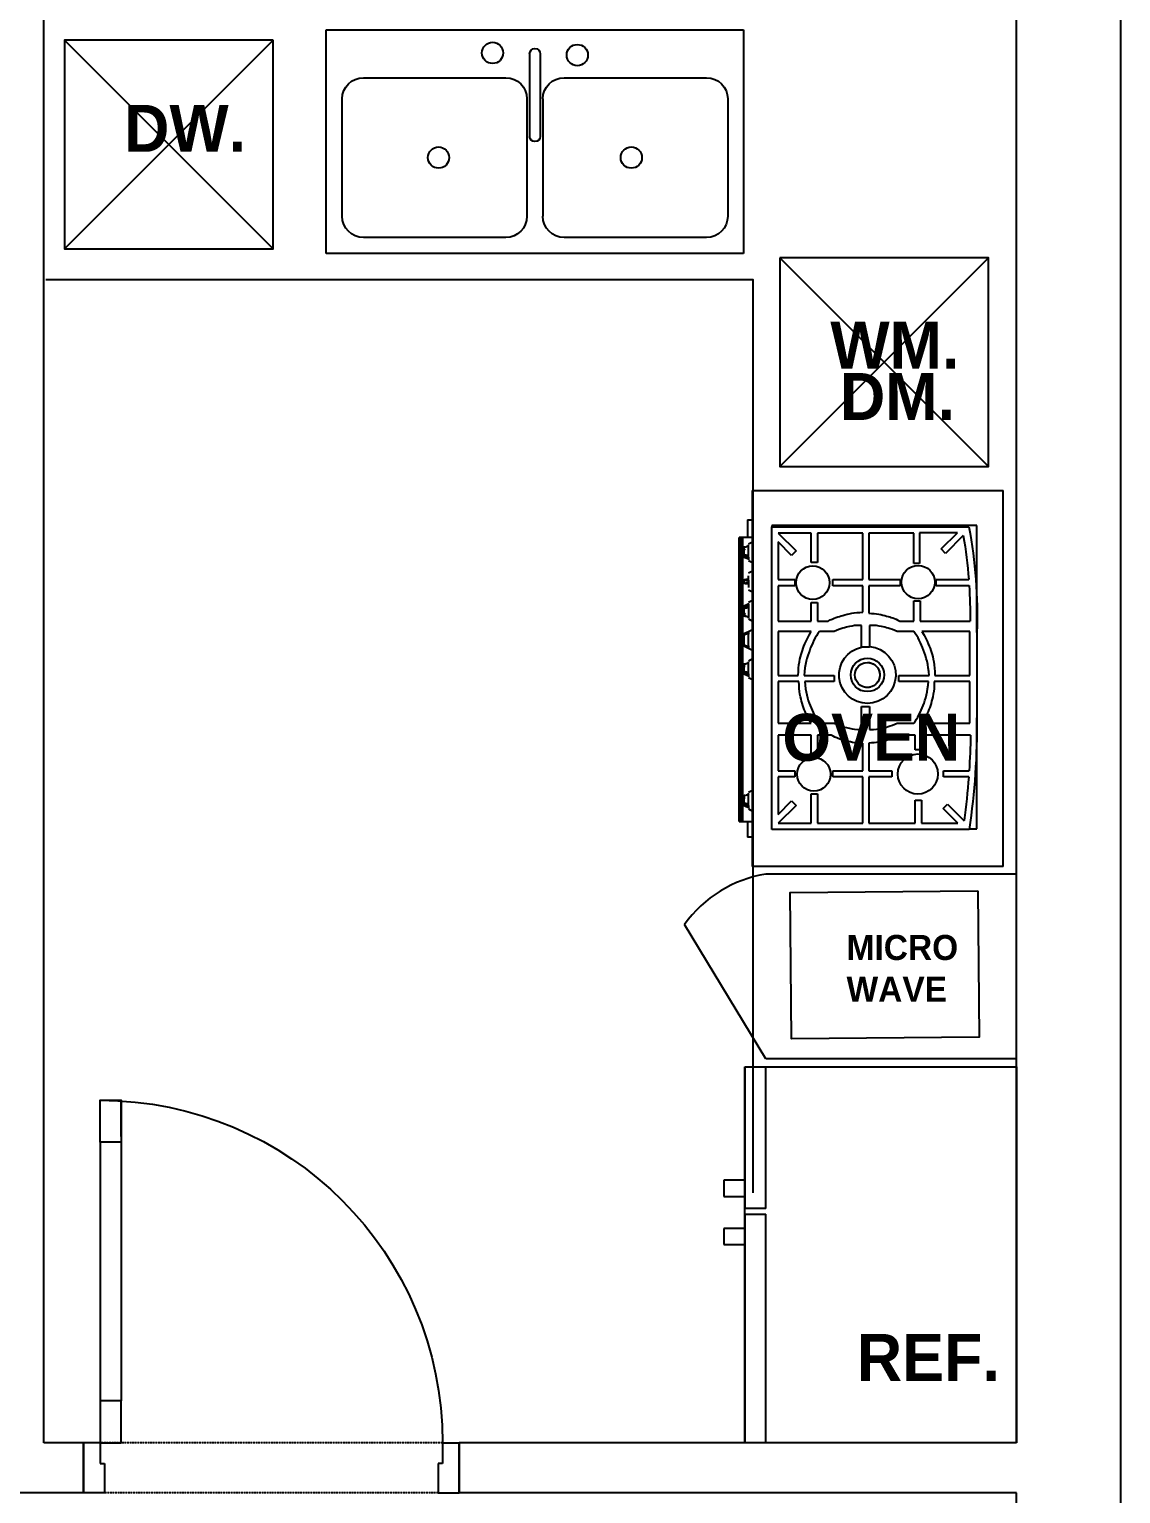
# Model space of a CAD drawing. Extents: x -678889171 to 586587, y -792238163 to 335485.
# Drawn here: x 75875 to 78490, y 69800 to 73307 of the extents above; entities that cross this region are included whole.
import ezdxf

# ---------------------------------------------------------------- set-up
doc = ezdxf.new("R2010")
doc.units = 0
doc.header["$MEASUREMENT"] = 0
doc.linetypes.add('XR-A-TYP38$0$XR-A-4TH-OLD DESIGN$0$XR-A-TYP-2-3-4-6-7-8-9-10$0$HIDDEN', pattern=[0.375, 0.25, -0.125])
doc.layers.get('0').update_dxf_attribs({"color": 8})
for name, color, linetype in [('XR-A-9TH-FLOOR$0$A-WALL', 252, 'Continuous'), ('XR-A-TYP38$0$XR-A-4TH-OLD DESIGN$0$A-ANNO-NOTE', 252, 'Continuous'), ('XR-A-TYP38$0$XR-A-4TH-OLD DESIGN$0$A-EQPM', 252, 'Continuous'), ('XR-A-TYP38$0$XR-A-4TH-OLD DESIGN$0$A-WALL', 252, 'Continuous'), ('XR-A-TYP38$0$XR-A-4TH-OLD DESIGN$0$I-EQPM', 252, 'Continuous'), ('XR-A-TYP38$0$XR-A-4TH-OLD DESIGN$0$XR-A-TYP-2-3-4-6-7-8-9-10$0$A-DOOR', 252, 'Continuous'), ('XR-A-TYP38$0$XR-A-4TH-OLD DESIGN$0$XR-A-TYP-2-3-4-6-7-8-9-10$0$A-FLOR-OVHD', 252, 'XR-A-TYP38$0$XR-A-4TH-OLD DESIGN$0$XR-A-TYP-2-3-4-6-7-8-9-10$0$HIDDEN')]:
    doc.layers.add(name, color=color, linetype=linetype)
doc.styles.add('XR-A-TYP38$0$XR-A-4TH-OLD DESIGN$0$TYPICAL TYPES$0$XREF_1BR$0$KZT', font='')
doc.styles.get('XR-A-TYP38$0$XR-A-4TH-OLD DESIGN$0$TYPICAL TYPES$0$XREF_1BR$0$KZT').set_extended_font_data('AvantGarde LT Medium', bold=True)

# ---------------------------------------------------------------- blocks, each defined once
blk = doc.blocks.new('XR-A-TYP38$0$XR-A-4TH-OLD DESIGN$0$A$C06567A49')
at = {"layer": 'XR-A-TYP38$0$XR-A-4TH-OLD DESIGN$0$A-EQPM'}
for p, q in [((600, 450), (0, 450)), ((0, -450), (0, 450)), ((600, -450), (600, 450)), ((600, -450), (600, 450)), ((62.7, 110.4), (62.7, 366.7)), ((62.7, 366.7), (554, 366.7)), ((554, 362.8), (81.8, 362.8)), ((554, 366.7), (554, 362.8)), ((554, -361.5), (554, 362.8)), ((612.5, 380), (600, 380)), ((612.5, 380), (612.5, 337.7)), ((95.3, 342.2), (137.8, 299.6)), ((148.4, 310.2), (109.5, 349.1)), ((109.5, 349.1), (200.1, 349.1)), ((200.1, 349.1), (200.1, 275.3)), ((213.8, 275.3), (213.8, 347.8)), ((213.8, 347.8), (321.4, 347.8)), ((321.4, 347.8), (321.4, 237.2)), ((335.7, 237.2), (335.7, 347.8)), ((335.7, 347.8), (444.8, 347.8)), ((444.8, 347.8), (444.8, 277.8)), ((459.8, 277.8), (459.8, 347.8)), ((459.8, 347.8), (538.4, 347.8)), ((538.4, 347.8), (495.9, 305.4)), ((506.6, 294.8), (539, 327.2)), ((539, 327.2), (539, 237.2)), ((600, 337.7), (624.5, 337.7)), ((600, 326.7), (610, 321.8)), ((610, 288.2), (610, 318.2)), ((624.5, 337.7), (628.1, 337.7)), ((624.5, 337.7), (624.5, -342.6)), ((628.1, 337.7), (632.1, 337.7)), ((628.1, -342.6), (628.1, 337.7)), ((632.1, -342.6), (632.1, 337.7)), ((632.1, -342.6), (632.1, 337.7)), ((632.1, -342.6), (632.1, 337.7)), ((137.8, 299.6), (148.4, 310.2)), ((495.9, 305.4), (506.6, 294.8)), ((610, 282.4), (600, 277.5)), ((610, 290.8), (610, 286)), ((610, 288.2), (610, 290.6)), ((610, 288.2), (610, 283.9)), ((619.7, 310.7), (618.5, 311.1)), ((620.2, 296.3), (620.2, 313.8)), ((620.2, 296.3), (620.2, 290.5)), ((620.9, 290.4), (620.9, 293.8)), ((622, 312.4), (622, 294.9)), ((622, 309.4), (622, 312.4)), ((622, 312.4), (622, 294.9)), ((622, 291.9), (622, 309.4)), ((622, 294.9), (622, 291.9)), ((200.1, 275.3), (213.8, 275.3)), ((444.8, 277.8), (459.8, 277.8)), ((600, 256.7), (610, 251.8)), ((610, 232.1), (610, 246.1)), ((81.2, 222.2), (160.3, 222.2)), ((160.3, 237.2), (82.3, 237.2)), ((160.3, 222.2), (160.3, 237.2)), ((321.4, 237.2), (246.4, 237.2)), ((246.4, 237.2), (246.4, 222.2)), ((246.4, 222.2), (321.4, 222.2)), ((321.4, 222.2), (321.4, 156)), ((408.1, 237.2), (335.7, 237.2)), ((335.7, 158.5), (335.7, 222.2)), ((335.7, 222.2), (408.1, 222.2)), ((408.1, 222.2), (408.1, 237.2)), ((539, 237.2), (499, 237.2)), ((499, 237.2), (499, 222.2)), ((499, 222.2), (539, 222.2)), ((539, 222.2), (539, 137.2)), ((610, 212.4), (600, 207.5)), ((610, 235.5), (610, 228.7)), ((610, 235.3), (610, 232.1)), ((610, 235.2), (610, 229)), ((610, 232.1), (610, 218.2)), ((610, 229), (610, 232.1)), ((620.9, 229.7), (620.9, 234.5)), ((620.9, 234.5), (620.9, 229.7)), ((622, 234.2), (622, 230)), ((622, 230), (622, 234.2)), ((213.8, 185.9), (198.8, 185.9)), ((198.8, 185.9), (198.8, 137.2)), ((213.8, 137.2), (213.8, 185.9)), ((459.8, 182.2), (444.8, 182.2)), ((444.8, 182.2), (444.8, 137.2)), ((459.8, 137.2), (459.8, 182.2)), ((600, 186.7), (610, 181.8)), ((610, 176), (610, 180.3)), ((610, 178.2), (610, 173.5)), ((610, 176), (610, 170.9)), ((610, 176), (610, 173.6)), ((610, 142.4), (600, 137.5)), ((610, 169.7), (610, 146.1)), ((620.2, 173.8), (620.2, 168)), ((620.2, 150.5), (620.2, 168)), ((620.9, 170.4), (620.9, 173.8)), ((622, 172.4), (622, 169.4)), ((622, 154.9), (622, 172.4)), ((622, 169.4), (622, 151.9)), ((622, 169.4), (622, 151.9)), ((622, 151.9), (622, 154.9)), ((62.7, 110.4), (62.7, -94.6)), ((198.8, 137.2), (79.1, 137.2)), ((79.7, 112.2), (194.2, 112.2)), ((79.7, 7.2), (79.7, 112.2)), ((247.6, 137.2), (213.8, 137.2)), ((213.8, 112.2), (253.8, 112.2)), ((319.8, 127.2), (319.8, 74.6)), ((338.9, 74.6), (338.9, 127.2)), ((404.9, 112.2), (439.9, 112.2)), ((444.8, 137.2), (419, 137.2)), ((459.6, 112.2), (539, 112.2)), ((534, 137.2), (459.8, 137.2)), ((539, 137.2), (534, 137.2)), ((539, 112.2), (539, 7.2)), ((600, 116.7), (610, 111.8)), ((610, 111.8), (620.9, 106.5)), ((610, 110.3), (610, 111.8)), ((610, 72.4), (610, 111.8)), ((610, 111.5), (610, 111.5)), ((610, 109.4), (610, 106.1)), ((620.9, 106.3), (620.9, 106.3)), ((319.8, 74.6), (338.9, 74.6)), ((610, 72.4), (600, 67.5)), ((610, 78.2), (610, 74.8)), ((620.9, 77.8), (610, 72.4)), ((610, 72.4), (610, 73.9)), ((610, 72.7), (610, 72.7)), ((620.2, 79.8), (620.2, 104.5)), ((620.2, 79.8), (622, 79.8)), ((620.9, 78), (620.9, 78)), ((621.5, 104.5), (622, 104.5)), ((622, 79.8), (621.5, 79.8)), ((622, 104.5), (622, 79.8)), ((622, 79.8), (622, 104.5)), ((622, 104.5), (622, 104.5)), ((622, 104.5), (622, 79.8)), ((622, 79.8), (622, 79.8)), ((600, 46.7), (610, 41.8)), ((610, 8.2), (610, 38.2)), ((163.2, 7.2), (79.7, 7.2)), ((249.8, 7.2), (177.1, 7.2)), ((249.8, -7.2), (249.8, 7.2)), ((476.7, 7.2), (404.9, 7.2)), ((404.9, 7.2), (404.9, -7.2)), ((539, 7.2), (490.5, 7.2)), ((610, 2.4), (600, -2.5)), ((610, 10.8), (610, 6)), ((610, 8.2), (610, 10.6)), ((610, 8.2), (610, 3.9)), ((619.7, 30.7), (618.5, 31.1)), ((620.2, 16.3), (620.2, 33.8)), ((620.2, 16.3), (620.2, 10.5)), ((620.9, 10.4), (620.9, 13.8)), ((622, 32.4), (622, 14.9)), ((622, 29.4), (622, 32.4)), ((622, 32.4), (622, 14.9)), ((622, 11.9), (622, 29.4)), ((622, 14.9), (622, 11.9)), ((79.7, -107.2), (79.7, -7.2)), ((79.7, -7.2), (164.7, -7.2)), ((178.8, -7.2), (249.8, -7.2)), ((404.9, -7.2), (474.9, -7.2)), ((489, -7.2), (539, -7.2)), ((539, -7.2), (539, -107.2)), ((338.9, -67.2), (319.8, -67.2)), ((319.8, -67.2), (319.8, -122.2)), ((338.9, -122.2), (338.9, -67.2)), ((62.7, -360), (62.7, -94.6)), ((77.9, -135.9), (195.6, -135.9)), ((194.2, -107.2), (79.7, -107.2)), ((195.6, -135.9), (195.6, -170.9)), ((210.6, -170.9), (210.6, -135.9)), ((210.6, -135.9), (247.6, -135.9)), ((253.8, -107.2), (213.8, -107.2)), ((439.9, -107.2), (404.9, -107.2)), ((411.7, -135.9), (444.8, -135.9)), ((444.8, -135.9), (444.8, -180.9)), ((539, -107.2), (459.6, -107.2)), ((459.8, -180.9), (459.8, -135.9)), ((459.8, -135.9), (534, -135.9)), ((534, -135.9), (539, -135.9)), ((539, -135.9), (539, -220.9)), ((195.6, -170.9), (210.6, -170.9)), ((321.4, -154.7), (321.4, -220.9)), ((335.7, -220.9), (335.7, -155.2)), ((444.8, -180.9), (459.8, -180.9)), ((142.6, -220.9), (81.3, -220.9)), ((82.3, -235.9), (142.6, -235.9)), ((142.6, -235.9), (142.6, -220.9)), ((321.4, -220.9), (266.4, -220.9)), ((266.4, -220.9), (266.4, -235.9)), ((266.4, -235.9), (321.4, -235.9)), ((321.4, -235.9), (321.4, -346.5)), ((408.1, -220.9), (335.7, -220.9)), ((335.7, -235.9), (408.1, -235.9)), ((335.7, -346.5), (335.7, -235.9)), ((408.1, -235.9), (408.1, -220.9)), ((539, -220.9), (499, -220.9)), ((499, -220.9), (499, -235.9)), ((499, -235.9), (539, -235.9)), ((539, -235.9), (539, -325.8)), ((459.8, -276.5), (444.8, -276.5)), ((444.8, -276.5), (444.8, -346.5)), ((459.8, -346.5), (459.8, -276.5)), ((600, -268.3), (610, -273.2)), ((610, -306.8), (610, -276.8)), ((132.7, -301.1), (93.2, -340.6)), ((108.5, -346.5), (143.3, -311.7)), ((143.3, -311.7), (132.7, -301.1)), ((210.6, -291.5), (195.6, -291.5)), ((195.6, -291.5), (195.6, -346.5)), ((210.6, -346.5), (210.6, -291.5)), ((506.6, -293.4), (495.9, -304)), ((495.9, -304), (538.4, -346.5)), ((539, -325.8), (506.6, -293.4)), ((610, -312.6), (600, -317.5)), ((610, -304.2), (610, -309)), ((610, -306.8), (610, -304.4)), ((610, -306.8), (610, -311.1)), ((619.7, -284.3), (618.5, -283.9)), ((620.2, -298.7), (620.2, -281.2)), ((620.2, -298.7), (620.2, -304.5)), ((620.9, -304.6), (620.9, -301.2)), ((622, -282.6), (622, -300.1)), ((622, -285.6), (622, -282.6)), ((622, -282.6), (622, -300.1)), ((622, -303.1), (622, -285.6)), ((622, -300.1), (622, -303.1)), ((195.6, -346.5), (108.5, -346.5)), ((321.4, -346.5), (210.6, -346.5)), ((444.8, -346.5), (335.7, -346.5)), ((538.4, -346.5), (459.8, -346.5)), ((624.5, -342.6), (600, -342.6)), ((612.5, -342.6), (612.5, -380)), ((628.1, -342.6), (624.5, -342.6)), ((632.1, -342.6), (628.1, -342.6)), ((81.2, -360), (62.7, -360)), ((81, -361.5), (554, -361.5)), ((600, -380), (612.5, -380)), ((0, -450), (600, -450))]:
    blk.add_line(p, q, dxfattribs=at)
for points in [[(610, 318.2), (611.2, 317.7), (612.4, 317.3)], [(620.2, 313.8), (619, 314.2), (617.9, 314.7), (616.8, 315.1), (615.7, 315.6), (614.5, 316.1), (613.4, 316.5), (612.3, 317), (611.1, 317.4), (610, 317.9)], [(610, 293.4), (611.1, 293.7), (612.3, 294.1), (613.4, 294.4), (614.5, 294.7), (615.7, 295), (616.8, 295.3), (617.9, 295.6), (619, 296), (620.2, 296.3)], [(620.9, 293.8), (619.7, 293.5), (618.5, 293.2), (617.3, 292.8), (616, 292.5), (614.8, 292.1), (613.6, 291.8), (612.4, 291.5), (611.2, 291.1), (610, 290.8)], [(610, 286), (611.2, 286.5), (612.4, 287), (613.6, 287.5), (614.8, 288), (616, 288.5), (617.3, 288.9), (618.5, 289.4), (619.7, 289.9), (620.9, 290.4)], [(614.5, 288.2), (613.4, 287.7), (612.3, 287.3), (611.1, 286.8), (610, 286.4)], [(620.2, 290.5), (619, 290), (617.9, 289.6), (616.8, 289.1), (615.7, 288.6)], [(617.9, 308.6), (619, 308.3), (620.2, 308)], [(618.5, 314.8), (619.7, 314.3), (620.9, 313.8)], [(610, 237.1), (611.1, 237), (612.3, 236.9), (613.4, 236.8), (614.5, 236.7), (615.7, 236.6), (616.8, 236.5), (617.9, 236.4), (619, 236.3), (620.2, 236.2)], [(620.2, 236.2), (619, 236.3), (617.9, 236.4), (616.8, 236.5), (615.7, 236.6), (614.5, 236.7), (613.4, 236.8), (612.3, 236.9), (611.1, 237), (610, 237.1)], [(617.3, 234.9), (616, 235), (614.8, 235.1), (613.6, 235.2), (612.4, 235.3), (611.2, 235.4), (610, 235.5)], [(610, 235.5), (611.2, 235.4), (612.4, 235.3), (613.6, 235.2), (614.8, 235.1), (616, 235)], [(610, 228.7), (611.2, 228.8), (612.4, 229), (613.6, 229.1), (614.8, 229.2), (616, 229.3), (617.3, 229.4)], [(616, 229.3), (614.8, 229.2), (613.6, 229.1), (612.4, 229), (611.2, 228.8), (610, 228.7)], [(620.2, 228), (619, 227.9), (617.9, 227.8), (616.8, 227.7), (615.7, 227.6), (614.5, 227.5), (613.4, 227.4), (612.3, 227.3), (611.1, 227.2), (610, 227.1)], [(610, 227.1), (611.1, 227.2), (612.3, 227.3), (613.4, 227.4), (614.5, 227.5), (615.7, 227.6), (616.8, 227.7), (617.9, 227.8), (619, 227.9), (620.2, 228)], [(620.9, 234.5), (619.7, 234.6), (618.5, 234.8)], [(618.5, 234.8), (619.7, 234.6), (620.9, 234.5)], [(618.5, 229.5), (619.7, 229.6), (620.9, 229.7)], [(620.9, 229.7), (619.7, 229.6), (618.5, 229.5)], [(620.9, 173.8), (619.7, 174.3), (618.5, 174.8), (617.3, 175.3), (616, 175.8), (614.8, 176.3), (613.6, 176.8), (612.4, 177.3), (611.2, 177.7), (610, 178.2)], [(610, 177.9), (611.1, 177.4), (612.3, 177), (613.4, 176.5), (614.5, 176.1)], [(615.7, 175.6), (616.8, 175.1), (617.9, 174.7), (619, 174.2), (620.2, 173.8)], [(610, 173.5), (611.2, 173.1), (612.4, 172.8), (613.6, 172.4), (614.8, 172.1), (616, 171.8), (617.3, 171.4), (618.5, 171.1), (619.7, 170.7), (620.9, 170.4)], [(620.2, 168), (619, 168.3), (617.9, 168.6), (616.8, 168.9), (615.7, 169.2), (614.5, 169.5), (613.4, 169.9), (612.3, 170.2), (611.1, 170.5), (610, 170.8)], [(610, 146.4), (611.1, 146.8), (612.3, 147.3), (613.4, 147.7), (614.5, 148.2), (615.7, 148.6), (616.8, 149.1), (617.9, 149.6), (619, 150), (620.2, 150.5)], [(612.4, 147), (611.2, 146.5), (610, 146)], [(617.3, 152.8), (618.5, 153.2), (619.7, 153.5)], [(620.9, 150.4), (619.7, 149.9), (618.5, 149.4), (617.3, 148.9)], [(620.2, 156.3), (619, 156), (617.9, 155.6)], [(620.9, 106.3), (619.7, 106.8), (618.5, 107.4), (617.3, 108), (616, 108.6), (614.8, 109.2), (613.6, 109.8), (612.4, 110.4), (611.2, 110.9), (610, 111.5)], [(610, 111.5), (611.2, 110.9), (612.4, 110.4), (613.6, 109.8), (614.8, 109.2), (616, 108.6), (617.3, 108), (618.5, 107.4), (619.7, 106.8), (620.9, 106.3)], [(620.2, 104.5), (619, 105), (617.9, 105.6), (616.8, 106.1), (615.7, 106.7), (614.5, 107.2), (613.4, 107.8), (612.3, 108.3), (611.1, 108.9), (610, 109.4)], [(610, 74.8), (611.1, 75.4), (612.3, 75.9), (613.4, 76.5), (614.5, 77), (615.7, 77.6), (616.8, 78.1), (617.9, 78.7), (619, 79.2), (620.2, 79.8)], [(610, 72.7), (611.2, 73.3), (612.4, 73.9), (613.6, 74.5), (614.8, 75.1), (616, 75.6), (617.3, 76.2), (618.5, 76.8), (619.7, 77.4), (620.9, 78)], [(620.9, 78), (619.7, 77.4), (618.5, 76.8), (617.3, 76.2), (616, 75.6), (614.8, 75.1), (613.6, 74.5), (612.4, 73.9), (611.2, 73.3), (610, 72.7)], [(610, 38.2), (611.2, 37.7), (612.4, 37.3)], [(620.2, 33.8), (619, 34.2), (617.9, 34.7), (616.8, 35.1), (615.7, 35.6), (614.5, 36.1), (613.4, 36.5), (612.3, 37), (611.1, 37.4), (610, 37.9)], [(610, 13.4), (611.1, 13.7), (612.3, 14.1), (613.4, 14.4), (614.5, 14.7), (615.7, 15), (616.8, 15.3), (617.9, 15.6), (619, 16), (620.2, 16.3)], [(620.9, 13.8), (619.7, 13.5), (618.5, 13.2), (617.3, 12.8), (616, 12.5), (614.8, 12.1), (613.6, 11.8), (612.4, 11.5), (611.2, 11.1), (610, 10.8)], [(610, 6), (611.2, 6.5), (612.4, 7), (613.6, 7.5), (614.8, 8), (616, 8.5), (617.3, 8.9), (618.5, 9.4), (619.7, 9.9), (620.9, 10.4)], [(614.5, 8.2), (613.4, 7.7), (612.3, 7.3), (611.1, 6.8), (610, 6.4)], [(620.2, 10.5), (619, 10), (617.9, 9.6), (616.8, 9.1), (615.7, 8.6)], [(617.9, 28.6), (619, 28.3), (620.2, 28)], [(618.5, 34.8), (619.7, 34.3), (620.9, 33.8)], [(610, -276.8), (611.2, -277.3), (612.4, -277.7)], [(620.2, -281.2), (619, -280.8), (617.9, -280.3), (616.8, -279.9), (615.7, -279.4), (614.5, -278.9), (613.4, -278.5), (612.3, -278), (611.1, -277.6), (610, -277.1)], [(618.5, -280.2), (619.7, -280.7), (620.9, -281.2)], [(610, -301.6), (611.1, -301.3), (612.3, -300.9), (613.4, -300.6), (614.5, -300.3), (615.7, -300), (616.8, -299.7), (617.9, -299.4), (619, -299), (620.2, -298.7)], [(620.9, -301.2), (619.7, -301.5), (618.5, -301.8), (617.3, -302.2), (616, -302.5), (614.8, -302.9), (613.6, -303.2), (612.4, -303.5), (611.2, -303.9), (610, -304.2)], [(610, -309), (611.2, -308.5), (612.4, -308), (613.6, -307.5), (614.8, -307), (616, -306.5), (617.3, -306.1), (618.5, -305.6), (619.7, -305.1), (620.9, -304.6)], [(614.5, -306.8), (613.4, -307.3), (612.3, -307.7), (611.1, -308.2), (610, -308.6)], [(620.2, -304.5), (619, -305), (617.9, -305.4), (616.8, -305.9), (615.7, -306.4)], [(617.9, -286.4), (619, -286.7), (620.2, -287)]]:
    blk.add_lwpolyline(points, dxfattribs=at)
for centre, radius, start, end in [((1206.3, 150.8), 1144.3, 169.3191, 182.0225), ((1208.2, 150.8), 1129.3, 170.2421, 175.6085), ((203.4, 230.7), 40, 90, 270), ((203.4, 230.7), 40, 270, 90), ((455.8, 229.4), 40, 90, 270), ((455.8, 229.4), 40, 270, 90), ((1208.2, 150.8), 1129.3, 176.3714, 180.6865), ((620, 234.2), 2, 0, 85), ((620, 234.2), 2, 0, 85), ((620, 230), 2, 275, 0), ((620, 230), 2, 275, 0), ((325, 8.4), 68, 94.4068, 270), ((325, 8.4), 68, 270, 78.16), ((325, 8.4), 40, 90, 270), ((325, 8.4), 30, 90, 270), ((325, 8.4), 30, 90, 240), ((325, 8.4), 40, 270, 90), ((325, 8.4), 30, 270, 90), ((325, 8.4), 30, 45, 75), ((325, 8.4), 30, 255, 270), ((325, 8.4), 30, 270, 285), ((1811, -108.6), 1748.4, 179.541, 188.3157), ((1811, -108.6), 1733.4, 180.9009, 183.7131), ((204.1, -228.9), 48, 90, 270), ((204.1, -228.9), 48, 270, 90), ((453.3, -229.6), 40, 90, 270), ((453.3, -229.6), 40, 270, 90), ((1811, -108.6), 1733.4, 184.2101, 187.6899)]:
    blk.add_arc(centre, radius, start, end, dxfattribs=at)
for centre, ratio, start_param, end_param in [((620, 312.4), 0.707107, 3.141593, 4.625123), ((620, 294.9), 0.707107, 3.141593, 4.625123), ((620, 291.9), 0.707107, 1.658063, 3.141593), ((620, 294.9), 0.577597, 2.02838, 3.141593), ((620, 291.9), 0.816322, 2.02838, 3.141593), ((620, 309.4), 0.707107, 2.399828, 3.141593), ((620, 312.4), 0.816322, 3.141593, 3.698199), ((620, 309.4), 0.577597, 3.141593, 3.698199), ((620, 234.2), 0.168805, 3.141593, 4.254805), ((620, 234.2), 0.168805, 3.141593, 4.254805), ((620, 230), 0.168805, 2.02838, 3.141593), ((620, 230), 0.168805, 2.02838, 3.141593), ((620, 172.4), 0.707107, 3.141593, 4.625123), ((620, 169.4), 0.707107, 1.658063, 3.141593), ((620, 151.9), 0.707107, 1.658063, 3.141593), ((620, 172.4), 0.816322, 3.141593, 4.254805), ((620, 169.4), 0.577597, 3.141593, 4.254805), ((620, 154.9), 0.707107, 3.141593, 3.883358), ((620, 154.9), 0.577597, 2.584986, 3.141593), ((620, 151.9), 0.816322, 2.584986, 3.141593), ((620, 104.5), 0.98565, 3.141593, 4.254805), ((620, 104.5), 0.98565, 3.141593, 4.254805), ((620, 79.8), 0.98565, 2.02838, 3.141593), ((620, 79.8), 0.98565, 2.02838, 3.141593), ((620, 32.4), 0.707107, 3.141593, 4.625123), ((620, 14.9), 0.707107, 3.141593, 4.625123), ((620, 11.9), 0.707107, 1.658063, 3.141593), ((620, 14.9), 0.577597, 2.02838, 3.141593), ((620, 11.9), 0.816322, 2.02838, 3.141593), ((620, 29.4), 0.707107, 2.399828, 3.141593), ((620, 32.4), 0.816322, 3.141593, 3.698199), ((620, 29.4), 0.577597, 3.141593, 3.698199), ((620, -282.6), 0.707107, 3.141593, 4.625123), ((620, -300.1), 0.707107, 3.141593, 4.625123), ((620, -303.1), 0.707107, 1.658063, 3.141593), ((620, -300.1), 0.577597, 2.02838, 3.141593), ((620, -303.1), 0.816322, 2.02838, 3.141593), ((620, -285.6), 0.707107, 2.399828, 3.141593), ((620, -282.6), 0.816322, 3.141593, 3.698199), ((620, -285.6), 0.577597, 3.141593, 3.698199)]:
    blk.add_ellipse(centre, major_axis=(-2, 0), ratio=ratio, start_param=start_param, end_param=end_param, dxfattribs=at)
for points in [[(610, 317.9), (610, 318.3), (610, 318.7), (610, 318.5), (610, 318.2)], [(610, 290.8), (610, 291.3), (610, 291.8), (610, 292.2)], [(610, 285.7), (610, 285.7), (610, 285.8), (610, 286)], [(620.2, 313.8), (620.3, 314), (620.6, 314.2), (620.8, 314.3), (620.9, 314), (620.9, 313.8)], [(620.9, 293.8), (620.9, 294.1), (620.8, 294.7), (620.6, 295.6), (620.3, 296.1), (620.2, 296.3)], [(620.2, 290.5), (620.3, 290.3), (620.6, 290), (620.8, 290), (620.9, 290.2), (620.9, 290.4)], [(610, 235.5), (610, 236), (610, 236.4), (610, 236.7)], [(610, 227.5), (610, 227.8), (610, 228.2), (610, 228.7)], [(620.2, 236.2), (620.3, 236.2), (620.6, 236.1), (620.8, 235.4), (620.9, 234.8), (620.9, 234.5)], [(620.9, 234.5), (620.9, 234.8), (620.8, 235.4), (620.6, 236.1), (620.3, 236.2), (620.2, 236.2)], [(620.9, 229.7), (620.9, 229.4), (620.8, 228.8), (620.6, 228.2), (620.3, 228), (620.2, 228)], [(620.2, 228), (620.3, 228), (620.6, 228.2), (620.8, 228.8), (620.9, 229.4), (620.9, 229.7)], [(610, 178.2), (610, 178.4), (610, 178.5), (610, 178.5)], [(610, 172.1), (610, 172.5), (610, 173), (610, 173.5)], [(610, 146), (610, 145.8), (610, 145.5), (610, 146), (610, 146.4)], [(620.9, 173.8), (620.9, 174), (620.8, 174.3), (620.6, 174.2), (620.3, 174), (620.2, 173.8)], [(620.2, 168), (620.3, 168.2), (620.6, 168.7), (620.8, 169.6), (620.9, 170.2), (620.9, 170.4)], [(620.9, 150.4), (620.9, 150.2), (620.8, 150), (620.6, 150), (620.3, 150.3), (620.2, 150.5)], [(610, 111.5), (610, 111.4), (610, 110.8), (610, 109.9), (610, 109.4)], [(610, 109.4), (610, 110), (610, 110.9), (610, 111.4), (610, 111.5)], [(620.2, 104.5), (620.3, 104.8), (620.6, 105.3), (620.8, 106), (620.9, 106.2), (620.9, 106.3)], [(620.9, 106.3), (620.9, 106.2), (620.8, 106), (620.6, 105.3), (620.3, 104.8), (620.2, 104.5)], [(610, 74.8), (610, 74.3), (610, 73.4), (610, 72.9), (610, 72.7)], [(610, 72.7), (610, 72.9), (610, 73.4), (610, 74.3), (610, 74.8)], [(620.9, 78), (620.9, 78), (620.8, 78.3), (620.6, 78.9), (620.3, 79.5), (620.2, 79.8)], [(620.2, 79.8), (620.3, 79.5), (620.6, 78.9), (620.8, 78.3), (620.9, 78), (620.9, 78)], [(610, 37.9), (610, 38.3), (610, 38.7), (610, 38.5), (610, 38.2)], [(610, 10.8), (610, 11.3), (610, 11.8), (610, 12.2)], [(610, 5.7), (610, 5.7), (610, 5.8), (610, 6)], [(620.2, 33.8), (620.3, 34), (620.6, 34.2), (620.8, 34.3), (620.9, 34), (620.9, 33.8)], [(620.9, 13.8), (620.9, 14.1), (620.8, 14.7), (620.6, 15.6), (620.3, 16.1), (620.2, 16.3)], [(620.2, 10.5), (620.3, 10.3), (620.6, 10), (620.8, 10), (620.9, 10.2), (620.9, 10.4)], [(610, -277.1), (610, -276.7), (610, -276.3), (610, -276.5), (610, -276.8)], [(610, -304.2), (610, -303.7), (610, -303.2), (610, -302.8)], [(610, -309.3), (610, -309.3), (610, -309.2), (610, -309)], [(620.2, -281.2), (620.3, -281), (620.6, -280.8), (620.8, -280.7), (620.9, -281), (620.9, -281.2)], [(620.9, -301.2), (620.9, -300.9), (620.8, -300.3), (620.6, -299.4), (620.3, -298.9), (620.2, -298.7)], [(620.2, -304.5), (620.3, -304.7), (620.6, -305), (620.8, -305), (620.9, -304.8), (620.9, -304.6)]]:
    blk.add_open_spline(points, degree=3, dxfattribs=at)
for points, knots in [([(321.4, 156), (303.3, 156), (277.7, 149.2), (260.2, 144.5), (247.6, 137.2)], [0, 0, 0, 0, 0.0686135, 0.1333144, 0.1333144, 0.1333144, 0.1333144]), ([(419, 137.2), (404.7, 145.4), (385.1, 150.7), (356.2, 158.5), (335.7, 158.5)], [0, 0, 0, 0, 0.0647009, 0.1333144, 0.1333144, 0.1333144, 0.1333144]), ([(194.2, 112.2), (179.9, 87.6), (171.6, 64.6), (163.2, 33.4), (163.2, 7.2)], [0, 0, 0, 0, 0.0887487, 0.1751126, 0.1751126, 0.1751126, 0.1751126]), ([(177.1, 7.2), (179.4, 34.3), (187.5, 64.5), (204.1, 100.1), (213.8, 112.2)], [0, 0, 0, 0, 0.1018069, 0.1914993, 0.1914993, 0.1914993, 0.1914993]), ([(253.8, 112.2), (269.8, 119.7), (292.9, 125), (305.6, 127.2), (319.8, 127.2)], [0, 0, 0, 0, 0.0592694, 0.1149133, 0.1149133, 0.1149133, 0.1149133]), ([(338.9, 127.2), (353.2, 127.2), (365.9, 125), (389, 119.7), (404.9, 112.2)], [0, 0, 0, 0, 0.0556438, 0.1149133, 0.1149133, 0.1149133, 0.1149133]), ([(439.9, 112.2), (449.6, 100.1), (466.2, 64.5), (474.3, 34.3), (476.7, 7.2)], [0, 0, 0, 0, 0.0896924, 0.1914993, 0.1914993, 0.1914993, 0.1914993]), ([(490.5, 7.2), (490.5, 33.4), (482.1, 64.6), (473.8, 87.6), (459.6, 112.2)], [0, 0, 0, 0, 0.0863639, 0.1751126, 0.1751126, 0.1751126, 0.1751126]), ([(164.7, -7.2), (164.7, -32.2), (172.6, -61.9), (180.6, -83.7), (194.2, -107.2)], [0, 0, 0, 0, 0.0863639, 0.1751126, 0.1751126, 0.1751126, 0.1751126]), ([(213.8, -107.2), (204.6, -95.7), (188.8, -61.8), (181.1, -33), (178.8, -7.2)], [0, 0, 0, 0, 0.0896924, 0.1914993, 0.1914993, 0.1914993, 0.1914993]), ([(474.9, -7.2), (472.7, -33), (464.9, -61.8), (449.1, -95.7), (439.9, -107.2)], [0, 0, 0, 0, 0.1018069, 0.1914993, 0.1914993, 0.1914993, 0.1914993]), ([(459.6, -107.2), (473.1, -83.7), (481.1, -61.9), (489, -32.2), (489, -7.2)], [0, 0, 0, 0, 0.0887487, 0.1751126, 0.1751126, 0.1751126, 0.1751126]), ([(247.6, -135.9), (260.2, -143.2), (277.7, -147.8), (303.3, -154.7), (321.4, -154.7)], [0, 0, 0, 0, 0.0647009, 0.1333144, 0.1333144, 0.1333144, 0.1333144]), ([(319.8, -122.2), (305.6, -122.2), (292.9, -120), (269.8, -114.7), (253.8, -107.2)], [0, 0, 0, 0, 0.0556438, 0.1149133, 0.1149133, 0.1149133, 0.1149133]), ([(335.7, -155.2), (354.4, -155.2), (380.8, -148.2), (398.7, -143.4), (411.7, -135.9)], [0, 0, 0, 0, 0.0686135, 0.1333144, 0.1333144, 0.1333144, 0.1333144]), ([(404.9, -107.2), (389, -114.7), (365.9, -120), (353.2, -122.2), (338.9, -122.2)], [0, 0, 0, 0, 0.0592694, 0.1149133, 0.1149133, 0.1149133, 0.1149133])]:
    blk.add_open_spline(points, degree=3, knots=knots, dxfattribs=at)
blk = doc.blocks.new('XR-A-TYP38$0$XR-A-4TH-OLD DESIGN$0$A$C30F165C2')
at = {"layer": 'XR-A-TYP38$0$XR-A-4TH-OLD DESIGN$0$A-EQPM'}
for p, q in [((0, 0), (900, 0)), ((0, -650.8), (0, 0)), ((900, 0), (900, -650.8)), ((339, -600), (0, -600)), ((0, -650.8), (0, -600)), ((339, -600), (339, -650.8)), ((900, -600), (353, -600)), ((353, -650.8), (353, -600)), ((900, -600), (900, -650.8)), ((900, -650.8), (0, -650.8)), ((0, -650.8), (339, -650.8)), ((310.1, -650.8), (271.6, -650.8)), ((271.6, -650.8), (271.6, -701)), ((310.1, -701), (310.1, -650.8)), ((353, -650.8), (900, -650.8)), ((425.4, -650.8), (386.9, -650.8)), ((386.9, -650.8), (386.9, -701)), ((425.4, -701), (425.4, -650.8)), ((271.6, -701), (310.1, -701)), ((386.9, -701), (425.4, -701))]:
    blk.add_line(p, q, dxfattribs=at)
blk = doc.blocks.new('XR-A-TYP38$0$XR-A-4TH-OLD DESIGN$0$A$C3A2B5138')
at = {"layer": 'XR-A-TYP38$0$XR-A-4TH-OLD DESIGN$0$A-EQPM'}
for p, q in [((0, 500), (-535, 500)), ((-535, 500), (-535, -500)), ((0, 500), (-535, 500)), ((-535, 500), (-535, -500)), ((0, -500), (0, 500)), ((0, -500), (0, 500)), ((-165.1, 461.9), (-446.1, 461.9)), ((-496.9, 411.1), (-496.9, 69.8)), ((-114.3, 69.8), (-114.3, 411.1)), ((-165.1, 19), (-446.1, 19)), ((-57.2, 12.7), (-254.8, 12.7)), ((-165.1, -19.1), (-446.1, -19.1)), ((-57.2, -12.7), (-254.8, -12.7)), ((-496.9, -69.9), (-496.9, -411.1)), ((-114.3, -411.1), (-114.3, -69.9)), ((-446.1, -461.9), (-165.1, -461.9)), ((-535, -500), (0, -500)), ((-535, -500), (0, -500))]:
    blk.add_line(p, q, dxfattribs=at)
for centre, radius, start, end in [((-446.1, 411.1), 50.8, 90, 180), ((-165.1, 411.1), 50.8, 0, 90), ((-305.6, 230.9), 25.4, 90, 270), ((-305.6, 230.9), 25.4, 270, 90), ((-60.2, 101.6), 25.4, 90, 270), ((-60.2, 101.6), 25.4, 270, 90), ((-446.1, 69.8), 50.8, 180, 270), ((-165.1, 69.8), 50.8, 270, 0), ((-254.8, 0), 12.7, 90, 270), ((-57.2, 0), 12.7, 270, 90), ((-446.1, -69.9), 50.8, 90, 180), ((-165.1, -69.9), 50.8, 0, 90), ((-55, -101.6), 25.4, 90, 270), ((-55, -101.6), 25.4, 270, 90), ((-305.6, -231), 25.4, 90, 270), ((-305.6, -231), 25.4, 270, 90), ((-446.1, -411.1), 50.8, 180, 270), ((-165.1, -411.1), 50.8, 270, 0)]:
    blk.add_arc(centre, radius, start, end, dxfattribs=at)
blk = doc.blocks.new('XR-A-TYP38$0$XR-A-4TH-OLD DESIGN$0$A$C519C6AFF')
at = {"layer": 'XR-A-TYP38$0$XR-A-4TH-OLD DESIGN$0$A-EQPM'}
blk.add_lwpolyline([(250, -250), (-250, -250), (-250, 250), (250, 250)], close=True, dxfattribs=at)
for points in [[(250, -250), (-250, 250)], [(250, 250), (-250, -250)]]:
    blk.add_lwpolyline(points, dxfattribs=at)
blk = doc.blocks.new('XR-A-TYP38$0$XR-A-4TH-OLD DESIGN$0$k1')
at = {"layer": 'XR-A-TYP38$0$XR-A-4TH-OLD DESIGN$0$A-EQPM'}
for p, q in [((81041.4, 57760.5), (80441.4, 57760.5, 0)), ((81041.4, 57318.4, 0), (80441.4, 57318.4))]:
    blk.add_line(p, q, dxfattribs=at)
at = {"layer": 'XR-A-TYP38$0$XR-A-4TH-OLD DESIGN$0$A-EQPM', "elevation": 0}
blk.add_lwpolyline([(80949.4, 57720.1), (80952.6, 57370.2), (80502.7, 57366), (80499.4, 57716)], close=True, dxfattribs=at)
at = {"layer": 'XR-A-TYP38$0$XR-A-4TH-OLD DESIGN$0$A-EQPM'}
blk.add_lwpolyline([(80441.4, 57318.4), (80246.4, 57640.1)], dxfattribs=at)
blk.add_arc((80488.4, 57466.2, 0), 298, 99.0815, 144.3, dxfattribs=at)
at = {"layer": 'XR-A-TYP38$0$XR-A-4TH-OLD DESIGN$0$A-EQPM', "xscale": -1}
for name, p, rotation in [('XR-A-TYP38$0$XR-A-4TH-OLD DESIGN$0$A$C3A2B5138', (79888, 59782.1), 270), ('XR-A-TYP38$0$XR-A-4TH-OLD DESIGN$0$A$C519C6AFF', (79011, 59507.8, 0), 179.9931339484459), ('XR-A-TYP38$0$XR-A-4TH-OLD DESIGN$0$A$C519C6AFF', (80724.5, 58986.5, 0), 270), ('XR-A-TYP38$0$XR-A-4TH-OLD DESIGN$0$A$C06567A49', (81009.5, 58229, 0), 359.9993272069886)]:
    blk.add_blockref(name, p, dxfattribs=dict(at, rotation=rotation))
at = {"layer": 'XR-A-TYP38$0$XR-A-4TH-OLD DESIGN$0$I-EQPM', "rotation": 270}
blk.add_blockref('XR-A-TYP38$0$XR-A-4TH-OLD DESIGN$0$A$C30F165C2', (81041.5, 57298.7), dxfattribs=at)
blk = doc.blocks.new('*U1457')
for p, q in [((710, 820), (710, 200)), ((760, 820), (760, 200)), ((-100, -20), (-100, 100)), ((-60, 100), (-100, 100)), ((-60, 100), (-60, 50)), ((760, 100), (760, 50)), ((760, 100), (800, 100)), ((800, -20), (800, 100)), ((-60, 50), (-50, 50)), ((-50, 50), (-50, -20)), ((750, 50), (750, -20)), ((760, 50), (750, 50)), ((-50, -20), (-100, -20)), ((750, -20), (800, -20))]:
    blk.add_line(p, q)
for points in [[(710, 820), (760, 820), (760, 920), (710, 920), (710, 833), (710, 920)], [(710, 200), (760, 200), (760, 100), (710, 100), (710, 187)]]:
    blk.add_lwpolyline(points, close=True)
blk.add_arc((760, 100), 820, 90, 180)
at = {"layer": 'XR-A-TYP38$0$XR-A-4TH-OLD DESIGN$0$XR-A-TYP-2-3-4-6-7-8-9-10$0$A-FLOR-OVHD'}
for p, q in [((-60, 100), (760, 100)), ((-50, -20), (750, -20))]:
    blk.add_line(p, q, dxfattribs=at)
blk = doc.blocks.new('XR-A-TYP38')
at = {"layer": 'XR-A-TYP38$0$XR-A-4TH-OLD DESIGN$0$A-EQPM', "elevation": 0}
blk.add_lwpolyline([(80409.4, 56998.7), (80409.5, 59185.3), (78714.6, 59185.3)], dxfattribs=at)
at = {"layer": 'XR-A-TYP38$0$XR-A-4TH-OLD DESIGN$0$A-WALL'}
for p, q in [((78805, 56400), (78710, 56400)), ((81040, 56400), (79705, 56400)), ((78805, 56280), (78590, 56280)), ((81040, 56280), (79705, 56280))]:
    blk.add_line(p, q, dxfattribs=at)
for points in [[(81290, 55200), (81290, 62655)], [(78710, 56400), (78710, 59825)], [(81040, 56400), (81040, 59825)], [(78805, 56400), (78805, 56280)], [(79705, 56400), (79705, 56280)], [(81040, 55200), (81040, 56280)]]:
    blk.add_lwpolyline(points, dxfattribs=at)
at = {"layer": 'XR-A-TYP38$0$XR-A-4TH-OLD DESIGN$0$A-EQPM'}
blk.add_blockref('XR-A-TYP38$0$XR-A-4TH-OLD DESIGN$0$k1', (-1.5, 1.3), dxfattribs=at)
at = {"layer": 'XR-A-TYP38$0$XR-A-4TH-OLD DESIGN$0$XR-A-TYP-2-3-4-6-7-8-9-10$0$A-DOOR', "extrusion": (-9.18366e-17, 2.58973e-11, -1), "zscale": -1, "rotation": 359.9997968184769}
blk.add_blockref('*U1457', (-79605, 56300, 0), dxfattribs=at)
at = {"layer": 'XR-A-TYP38$0$XR-A-4TH-OLD DESIGN$0$A-ANNO-NOTE', "width": 1932.754, "style": 'XR-A-TYP38$0$XR-A-4TH-OLD DESIGN$0$TYPICAL TYPES$0$XREF_1BR$0$KZT'}
for s, insert, char_height, attachment_point in [('DW.', (79048.3, 59547.8, 0), 112.5, 5), ('WM.', (80748.8, 59028.3, 0), 112.5, 5), ('DM.', (80755.1, 58905.6, 0), 112.5, 5), ('OVEN', (80692.3, 58088.6, 0), 112.5, 5), ('MICRO\\PWAVE', (80633.1, 57536, 0), 60, 4), ('REF.', (80829, 56604.2), 112.5, 5)]:
    blk.add_mtext(s, dxfattribs=dict(at, insert=insert, char_height=char_height, attachment_point=attachment_point))

msp = doc.modelspace()

# ---------------------------------------------------------------- block references
at = {"layer": 'XR-A-9TH-FLOOR$0$A-WALL'}
msp.add_blockref('XR-A-TYP38', (-2800.4, 13522.1), dxfattribs=at)

doc.saveas('drawing.dxf')
